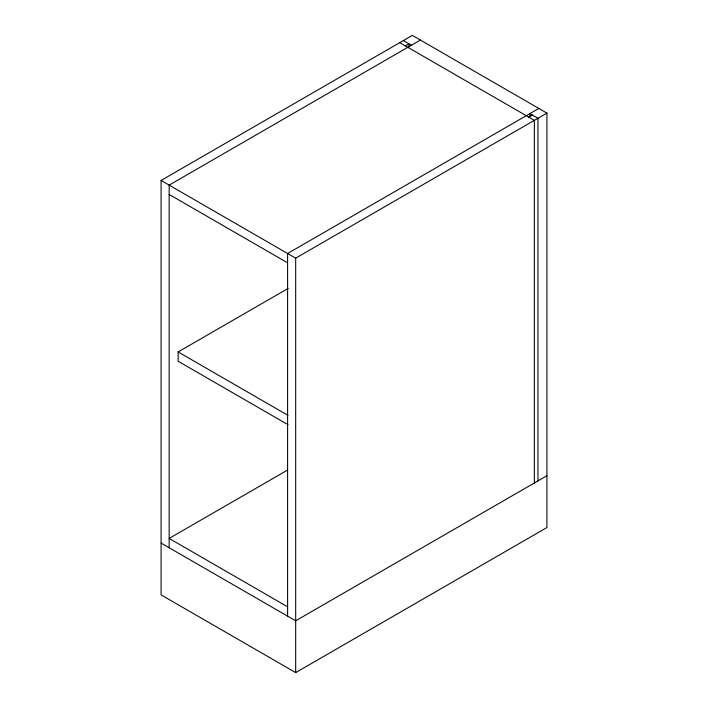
<?xml version="1.0" encoding="UTF-8"?>
<svg xmlns="http://www.w3.org/2000/svg" width="708" height="708" viewBox="0 0 708 708"><rect width="100%" height="100%" fill="white"/><g stroke="black" fill="none" stroke-linecap="round" stroke-linejoin="round"><path stroke-width="1.06" d="M161.088 180.452L412.321 35.4L546.912 113.103L546.912 527.548L295.679 672.6L161.088 594.897L161.088 180.452L295.679 258.154L546.912 113.103M405.365 45.887L408.959 43.816L408.959 47.135M420.402 40.064L169.159 185.115L169.159 547.753M538.841 108.448L287.598 253.499L287.598 616.128M528.743 117.121L532.336 115.05M287.979 424.667L178.133 361.248L178.133 351.929L288.2 288.377M287.545 470.077L169.159 538.425L287.598 606.809M546.912 475.741L295.679 620.792L161.088 543.089M403.348 40.577L411.428 45.241M399.763 42.657L534.354 120.36L534.354 482.998M169.159 194.443L287.598 262.818M178.133 351.929L287.979 415.348M537.947 480.927L537.947 118.289L529.867 113.625L529.867 116.944M295.679 258.154L295.679 672.6"/></g></svg>
